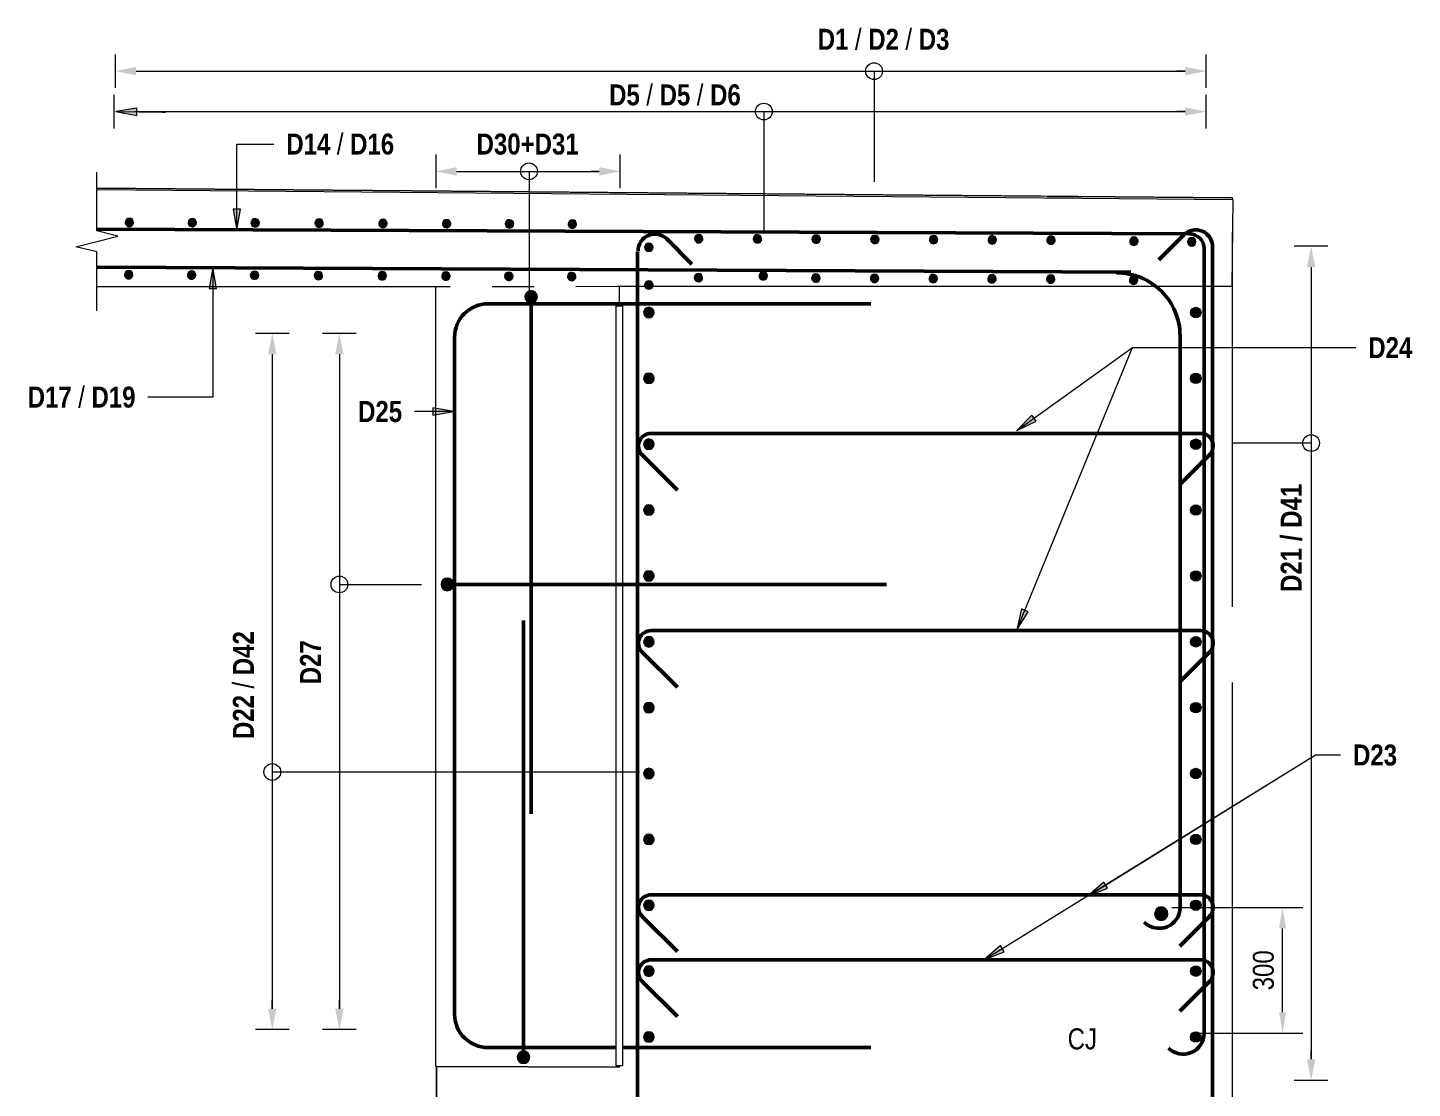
# Model space of a CAD drawing. Header units: metres. Extents: x -310.1 to -283, y 2.7 to 23.5.
# Drawn here: x -306.317 to -303.015, y 19.699 to 22.228 of the extents above; entities that cross this region are included whole.
import ezdxf

# ---------------------------------------------------------------- set-up
doc = ezdxf.new("R2010")
doc.units = ezdxf.units.M
doc.linetypes.add('JacobsDash', pattern=[0.0045, 0.003, -0.0015])
doc.layers.get('Defpoints').update_dxf_attribs({"color": 41})
for name, color, linetype, lineweight in [('A-ANNO-DIMS', 7, 'Continuous', 9), ('A-ANNO-NOTE', 7, 'Continuous', 9), ('A-DETL', 7, 'Continuous', 13), ('A-DETL-GENF', 7, 'Continuous', 9), ('A-FLOR', 7, 'Continuous', 50), ('G-ANNO-TEXT', 7, 'Continuous', 9), ('S-BEAM', 7, 'Continuous', 50), ('S-BEAM-HDLN', 7, 'JacobsDash', 18)]:
    doc.layers.add(name, color=color, linetype=linetype, lineweight=lineweight)
doc.styles.add('Arial Narrow', font='ARIALN.TTF', dxfattribs={"height": 0.05})
doc.styles.add('Arial Narrow_B', font='ARIALNB.TTF', dxfattribs={"height": 0.05})
doc.dimstyles.new('Dimension_Standard_T__mm_', dxfattribs={"dimscale": 0.3048, "dimtxt": 0.051172, "dimasz": 0.164042, "dimexe": 0.15748, "dimexo": 0.098425, "dimgap": 0.065617, "dimtad": 1, "dimdec": 0, "dimlfac": 1000, "dimzin": 0, "dimdsep": 46, "dimtxsty": 'Arial Narrow', "dimsah": 1, "dimcen": 0.09, "dimaunit": 1, "dimadec": 4, "dimazin": 0, "dimtfac": 1, "dimtdec": 4, "dimtix": 1, "dimtmove": 0, "dimatfit": 3, "dimfxl": 1, "dimtvp": 1, "dimtolj": 1, "dimtzin": 0, "dimlwd": 18, "dimlwe": 18, "dimarcsym": 2})

# ---------------------------------------------------------------- blocks, each defined once
blk = doc.blocks.new('B_Det_Reinf_Bar Section_2D - Reo Dot_Scale 20_Cog End-6632169-DRG-2873134 SECTION 4')
at = {"layer": 'A-DETL-GENF'}
blk.add_hatch(color=256, dxfattribs=at).paths.add_polyline_path([(-308.5291, 21.6245), (-308.5265, 21.6248), (-308.5241, 21.6258), (-308.522, 21.6273), (-308.5204, 21.6294), (-308.5194, 21.6318), (-308.519, 21.6344), (-308.5193, 21.6369), (-308.5203, 21.6394), (-308.5218, 21.6415), (-308.5239, 21.6431), (-308.5263, 21.6441), (-308.5289, 21.6445), (-308.5314, 21.6442), (-308.5339, 21.6432), (-308.536, 21.6416), (-308.5376, 21.6396), (-308.5386, 21.6372), (-308.539, 21.6346), (-308.5387, 21.632), (-308.5377, 21.6296), (-308.5361, 21.6275), (-308.5341, 21.6259), (-308.5317, 21.6249)])
for start, end in [(359.2541, 179.2541), (179.2541, 359.2541)]:
    blk.add_arc((-308.529, 21.6345), 0.01, start, end, dxfattribs=at)
blk = doc.blocks.new('B_Det_Reinf_Bar Section_2D - Reo Dot_Scale 20_Cog End-V6-DRG-2873134 SECTION 4')
at = {"layer": 'A-DETL-GENF'}
blk.add_hatch(color=256, dxfattribs=at).paths.add_polyline_path([(-309.2839, 21.7525), (-309.2813, 21.7528), (-309.2789, 21.7538), (-309.2768, 21.7554), (-309.2752, 21.7574), (-309.2741, 21.7598), (-309.2739, 21.7632), (-309.2741, 21.765), (-309.275, 21.7674), (-309.2766, 21.7695), (-309.2787, 21.7711), (-309.2811, 21.7722), (-309.2836, 21.7725), (-309.2862, 21.7722), (-309.2887, 21.7713), (-309.2907, 21.7697), (-309.2924, 21.7676), (-309.2934, 21.7652), (-309.2938, 21.7627), (-309.2935, 21.7601), (-309.2925, 21.7576), (-309.2909, 21.7556), (-309.2889, 21.7539), (-309.2865, 21.7529)])
for start, end in [(359.2541, 179.2541), (179.2541, 359.2541)]:
    blk.add_arc((-309.2838, 21.7625), 0.01, start, end, dxfattribs=at)
blk = doc.blocks.new('B_Det_Reinf_Bar Section_2D - Reo Dot_Scale 20_Cog End-V7-DRG-2873134 SECTION 4')
at = {"layer": 'A-DETL-GENF'}
blk.add_hatch(color=256, dxfattribs=at).paths.add_polyline_path([(-309.4339, 21.7531), (-309.4313, 21.7534), (-309.4289, 21.7544), (-309.4268, 21.756), (-309.4252, 21.758), (-309.4241, 21.7604), (-309.4238, 21.7632), (-309.4241, 21.7656), (-309.425, 21.768), (-309.4266, 21.7701), (-309.4287, 21.7717), (-309.4311, 21.7728), (-309.4336, 21.7731), (-309.4362, 21.7728), (-309.4387, 21.7719), (-309.4407, 21.7703), (-309.4424, 21.7683), (-309.4434, 21.7659), (-309.4438, 21.7632), (-309.4435, 21.7607), (-309.4425, 21.7583), (-309.4409, 21.7562), (-309.4389, 21.7545), (-309.4365, 21.7535)])
for start, end in [(359.2541, 179.2541), (179.2541, 359.2541)]:
    blk.add_arc((-309.4338, 21.7631), 0.01, start, end, dxfattribs=at)
blk = doc.blocks.new('B_Det_Reinf_Bar Section_2D - Reo Dot_Scale 20_Cog End-V8-DRG-2873134 SECTION 4')
at = {"layer": 'A-DETL-GENF'}
blk.add_hatch(color=256, dxfattribs=at).paths.add_polyline_path([(-309.5839, 21.7537), (-309.5813, 21.7541), (-309.5789, 21.755), (-309.5768, 21.7566), (-309.5752, 21.7586), (-309.5741, 21.761), (-309.5738, 21.7636), (-309.5741, 21.7662), (-309.575, 21.7686), (-309.5766, 21.7707), (-309.5787, 21.7723), (-309.5811, 21.7734), (-309.5836, 21.7737), (-309.5862, 21.7734), (-309.5887, 21.7725), (-309.5907, 21.7709), (-309.5924, 21.7689), (-309.5934, 21.7665), (-309.5937, 21.7632), (-309.5935, 21.7613), (-309.5925, 21.7589), (-309.5909, 21.7568), (-309.5889, 21.7552), (-309.5865, 21.7541)])
for start, end in [(359.2541, 179.2541), (179.2541, 359.2541)]:
    blk.add_arc((-309.5838, 21.7637), 0.01, start, end, dxfattribs=at)
blk = doc.blocks.new('T2D-REO-LL - T2D-REO-LL-6680169-DRG-2873134 SECTION 4')
at = {"layer": 'A-DETL-GENF', "lineweight": 50}
for p, q in [((-308.7283, 21.5696), (-307.8158, 21.5696)), ((-308.8083, 21.4896), (-308.8083, 19.8765)), ((-308.7283, 19.7965), (-308.4229, 19.7965)), ((-308.4076, 19.7965), (-307.8158, 19.7965))]:
    blk.add_line(p, q, dxfattribs=at)
for centre, start, end in [((-308.7283, 21.4896), 90, 180), ((-308.7283, 19.8765), 180, 270)]:
    blk.add_arc(centre, 0.08, start, end, dxfattribs=at)
blk = doc.blocks.new('T2DExtentArrowReinf_v1 - Extent-6679926-DRG-2873134 SECTION 4')
at = {"layer": 'A-DETL-GENF'}
for p, q in [((-309.618, 22.1342), (-309.618, 22.1142)), ((-309.568, 22.1242), (-307.0658, 22.1242)), ((-307.8079, 22.1242), (-307.8079, 21.8606)), ((-307.0158, 22.0904), (-307.0158, 22.1242))]:
    blk.add_line(p, q, dxfattribs=at)
blk = doc.blocks.new('T2DExtentArrowReinf_v1 - Extent-6679928-DRG-2873134 SECTION 4')
at = {"layer": 'A-DETL-GENF'}
for p, q in [((-309.6212, 22.0378), (-309.6212, 22.0178)), ((-309.5712, 22.0278), (-307.0662, 22.0278)), ((-308.0708, 22.0278), (-308.0708, 21.7368)), ((-307.0162, 21.9939), (-307.0162, 22.0278))]:
    blk.add_line(p, q, dxfattribs=at)
blk = doc.blocks.new('Repeating Detail - Reo Dot_Scale 25_Section-1695670-DRG-2873134 SECTION 4')
at = {"layer": 'A-DETL-GENF'}
for points in [[(-308.345, 21.5363), (-308.3418, 21.5367), (-308.3388, 21.538), (-308.3362, 21.54), (-308.3342, 21.5426), (-308.333, 21.5456), (-308.3325, 21.5488), (-308.333, 21.5521), (-308.3342, 21.5551), (-308.3362, 21.5577), (-308.3388, 21.5596), (-308.3418, 21.5609), (-308.345, 21.5613), (-308.3483, 21.5609), (-308.3513, 21.5596), (-308.3539, 21.5577), (-308.3559, 21.5551), (-308.3571, 21.5521), (-308.3575, 21.5488), (-308.3571, 21.5456), (-308.3559, 21.5426), (-308.3539, 21.54), (-308.3513, 21.538), (-308.3483, 21.5367)], [(-308.345, 21.3793), (-308.3418, 21.3797), (-308.3388, 21.381), (-308.3362, 21.383), (-308.3342, 21.3856), (-308.333, 21.3886), (-308.3325, 21.3918), (-308.333, 21.395), (-308.3342, 21.3981), (-308.3362, 21.4006), (-308.3388, 21.4026), (-308.3418, 21.4039), (-308.345, 21.4043), (-308.3483, 21.4039), (-308.3513, 21.4026), (-308.3539, 21.4006), (-308.3559, 21.3981), (-308.3571, 21.395), (-308.3575, 21.3918), (-308.3571, 21.3886), (-308.3559, 21.3856), (-308.3539, 21.383), (-308.3513, 21.381), (-308.3483, 21.3797)], [(-308.345, 21.2223), (-308.3418, 21.2227), (-308.3388, 21.224), (-308.3362, 21.226), (-308.3342, 21.2286), (-308.333, 21.2316), (-308.3325, 21.2348), (-308.333, 21.238), (-308.3342, 21.2411), (-308.3362, 21.2436), (-308.3388, 21.2456), (-308.3418, 21.2469), (-308.345, 21.2473), (-308.3483, 21.2469), (-308.3513, 21.2456), (-308.3539, 21.2436), (-308.3559, 21.2411), (-308.3571, 21.238), (-308.3575, 21.2348), (-308.3571, 21.2316), (-308.3559, 21.2286), (-308.3539, 21.226), (-308.3513, 21.224), (-308.3483, 21.2227)], [(-308.345, 21.0653), (-308.3418, 21.0657), (-308.3388, 21.067), (-308.3362, 21.069), (-308.3342, 21.0715), (-308.333, 21.0746), (-308.3325, 21.0778), (-308.333, 21.081), (-308.3342, 21.084), (-308.3362, 21.0866), (-308.3388, 21.0886), (-308.3418, 21.0899), (-308.345, 21.0903), (-308.3483, 21.0899), (-308.3513, 21.0886), (-308.3539, 21.0866), (-308.3559, 21.084), (-308.3571, 21.081), (-308.3575, 21.0778), (-308.3571, 21.0746), (-308.3559, 21.0715), (-308.3539, 21.069), (-308.3513, 21.067), (-308.3483, 21.0657)], [(-308.345, 20.9083), (-308.3418, 20.9087), (-308.3388, 20.91), (-308.3362, 20.9119), (-308.3342, 20.9145), (-308.333, 20.9176), (-308.3325, 20.9208), (-308.333, 20.924), (-308.3342, 20.927), (-308.3362, 20.9296), (-308.3388, 20.9316), (-308.3418, 20.9329), (-308.345, 20.9333), (-308.3483, 20.9329), (-308.3513, 20.9316), (-308.3539, 20.9296), (-308.3559, 20.927), (-308.3571, 20.924), (-308.3575, 20.9208), (-308.3571, 20.9176), (-308.3559, 20.9145), (-308.3539, 20.9119), (-308.3513, 20.91), (-308.3483, 20.9087)], [(-308.345, 20.7513), (-308.3418, 20.7517), (-308.3388, 20.753), (-308.3362, 20.7549), (-308.3342, 20.7575), (-308.333, 20.7605), (-308.3325, 20.7638), (-308.333, 20.767), (-308.3342, 20.77), (-308.3362, 20.7726), (-308.3388, 20.7746), (-308.3418, 20.7759), (-308.345, 20.7763), (-308.3483, 20.7759), (-308.3513, 20.7746), (-308.3539, 20.7726), (-308.3559, 20.77), (-308.3571, 20.767), (-308.3575, 20.7638), (-308.3571, 20.7605), (-308.3559, 20.7575), (-308.3539, 20.7549), (-308.3513, 20.753), (-308.3483, 20.7517)], [(-308.345, 20.5943), (-308.3418, 20.5947), (-308.3388, 20.5959), (-308.3362, 20.5979), (-308.3342, 20.6005), (-308.333, 20.6035), (-308.3325, 20.6068), (-308.333, 20.61), (-308.3342, 20.613), (-308.3362, 20.6156), (-308.3388, 20.6176), (-308.3418, 20.6188), (-308.345, 20.6193), (-308.3483, 20.6188), (-308.3513, 20.6176), (-308.3539, 20.6156), (-308.3559, 20.613), (-308.3571, 20.61), (-308.3575, 20.6068), (-308.3571, 20.6035), (-308.3559, 20.6005), (-308.3539, 20.5979), (-308.3513, 20.5959), (-308.3483, 20.5947)], [(-308.345, 20.4373), (-308.3418, 20.4377), (-308.3388, 20.4389), (-308.3362, 20.4409), (-308.3342, 20.4435), (-308.333, 20.4465), (-308.3325, 20.4498), (-308.333, 20.453), (-308.3342, 20.456), (-308.3362, 20.4586), (-308.3388, 20.4606), (-308.3418, 20.4618), (-308.345, 20.4623), (-308.3483, 20.4618), (-308.3513, 20.4606), (-308.3539, 20.4586), (-308.3559, 20.456), (-308.3571, 20.453), (-308.3575, 20.4498), (-308.3571, 20.4465), (-308.3559, 20.4435), (-308.3539, 20.4409), (-308.3513, 20.4389), (-308.3483, 20.4377)], [(-308.345, 20.2803), (-308.3418, 20.2807), (-308.3388, 20.2819), (-308.3362, 20.2839), (-308.3342, 20.2865), (-308.333, 20.2895), (-308.3325, 20.2928), (-308.333, 20.296), (-308.3342, 20.299), (-308.3362, 20.3016), (-308.3388, 20.3036), (-308.3418, 20.3048), (-308.345, 20.3053), (-308.3483, 20.3048), (-308.3513, 20.3036), (-308.3539, 20.3016), (-308.3559, 20.299), (-308.3571, 20.296), (-308.3575, 20.2928), (-308.3571, 20.2895), (-308.3557, 20.2862), (-308.3539, 20.2839), (-308.3513, 20.2819), (-308.3483, 20.2807)], [(-308.345, 20.1232), (-308.3418, 20.1237), (-308.3388, 20.1249), (-308.3362, 20.1269), (-308.3342, 20.1295), (-308.333, 20.1325), (-308.3325, 20.1357), (-308.333, 20.139), (-308.3342, 20.142), (-308.3362, 20.1446), (-308.3388, 20.1466), (-308.3418, 20.1478), (-308.345, 20.1482), (-308.3483, 20.1478), (-308.3513, 20.1466), (-308.3539, 20.1446), (-308.3559, 20.142), (-308.3572, 20.1385), (-308.3575, 20.1357), (-308.3571, 20.1325), (-308.3559, 20.1295), (-308.3539, 20.1269), (-308.3513, 20.1249), (-308.3483, 20.1237)], [(-308.345, 19.9662), (-308.3418, 19.9667), (-308.3388, 19.9679), (-308.3362, 19.9699), (-308.3342, 19.9725), (-308.333, 19.9755), (-308.3325, 19.9787), (-308.333, 19.982), (-308.3342, 19.985), (-308.3362, 19.9876), (-308.3388, 19.9896), (-308.342, 19.9908), (-308.345, 19.9912), (-308.3483, 19.9908), (-308.3513, 19.9896), (-308.3539, 19.9876), (-308.3559, 19.985), (-308.3571, 19.982), (-308.3575, 19.9787), (-308.3571, 19.9755), (-308.3559, 19.9725), (-308.3539, 19.9699), (-308.3513, 19.9679), (-308.3483, 19.9667)], [(-308.345, 19.8092), (-308.3418, 19.8097), (-308.3388, 19.8109), (-308.3362, 19.8129), (-308.3342, 19.8155), (-308.333, 19.8185), (-308.3325, 19.8217), (-308.333, 19.825), (-308.3342, 19.828), (-308.3362, 19.8306), (-308.3388, 19.8326), (-308.3418, 19.8338), (-308.345, 19.8342), (-308.3483, 19.8338), (-308.3513, 19.8326), (-308.3539, 19.8306), (-308.3559, 19.828), (-308.3571, 19.825), (-308.3575, 19.8217), (-308.3571, 19.8185), (-308.3559, 19.8155), (-308.3539, 19.8129), (-308.3513, 19.8109), (-308.3483, 19.8097)]]:
    blk.add_hatch(color=256, dxfattribs=at).paths.add_polyline_path(points)
for centre, start, end in [((-308.345, 21.5488), 0, 180), ((-308.345, 21.5488), 180, 0), ((-308.345, 21.3918), 0, 180), ((-308.345, 21.3918), 180, 0), ((-308.345, 21.2348), 0, 180), ((-308.345, 21.2348), 180, 0), ((-308.345, 21.0778), 0, 180), ((-308.345, 21.0778), 180, 0), ((-308.345, 20.9208), 0, 180), ((-308.345, 20.9208), 180, 0), ((-308.345, 20.7638), 0, 180), ((-308.345, 20.7638), 180, 0), ((-308.345, 20.6068), 0, 180), ((-308.345, 20.6068), 180, 0), ((-308.345, 20.4498), 0, 180), ((-308.345, 20.4498), 180, 0), ((-308.345, 20.2928), 0, 180), ((-308.345, 20.2928), 180, 0), ((-308.345, 20.1357), 0, 180), ((-308.345, 20.1357), 180, 0), ((-308.345, 19.9787), 0, 180), ((-308.345, 19.9787), 180, 0), ((-308.345, 19.8217), 0, 180), ((-308.345, 19.8217), 180, 0)]:
    blk.add_arc(centre, 0.0125, start, end, dxfattribs=at)
blk = doc.blocks.new('T2DExtentArrowReinf_v1 - Extent-6680173-DRG-2873134 SECTION 4')
at = {"layer": 'A-DETL-GENF'}
for p, q in [((-306.7558, 21.7072), (-306.7758, 21.7072)), ((-306.7658, 21.6572), (-306.7658, 19.7687)), ((-306.7658, 21.2375), (-306.9522, 21.2375)), ((-306.7996, 19.7187), (-306.7658, 19.7187))]:
    blk.add_line(p, q, dxfattribs=at)
blk = doc.blocks.new('T2DExtentArrowReinf_v1 - Extent-6680200-DRG-2873134 SECTION 4')
at = {"layer": 'A-DETL-GENF'}
for p, q in [((-309.093, 21.4992), (-309.073, 21.4992)), ((-309.083, 21.4492), (-309.083, 19.8892)), ((-309.083, 20.9006), (-308.8875, 20.9006)), ((-309.0491, 19.8392), (-309.083, 19.8392))]:
    blk.add_line(p, q, dxfattribs=at)
blk = doc.blocks.new('T2D-REO-LIG-LONG - Scale 50-6680193-DRG-2873134 SECTION 4')
at = {"layer": 'A-DETL-GENF'}
blk.add_hatch(color=256, dxfattribs=at).paths.add_polyline_path([(-308.6258, 21.5711), (-308.6219, 21.5716), (-308.6183, 21.5731), (-308.6152, 21.5755), (-308.6128, 21.5786), (-308.6113, 21.5822), (-308.6108, 21.5861), (-308.6113, 21.59), (-308.6128, 21.5936), (-308.6152, 21.5967), (-308.6183, 21.5991), (-308.6219, 21.6006), (-308.6258, 21.6011), (-308.6297, 21.6006), (-308.6333, 21.5991), (-308.6364, 21.5967), (-308.6388, 21.5936), (-308.6403, 21.59), (-308.6408, 21.5861), (-308.6403, 21.5822), (-308.6388, 21.5786), (-308.6364, 21.5755), (-308.6333, 21.5731), (-308.6297, 21.5716)])
at = {"layer": 'A-DETL-GENF', "lineweight": 50}
blk.add_line((-308.6258, 21.5711), (-308.6258, 20.3535), dxfattribs=at)
at = {"layer": 'A-DETL-GENF', "lineweight": 18}
for start, end in [(90, 270), (270, 90)]:
    blk.add_arc((-308.6258, 21.5861), 0.015, start, end, dxfattribs=at)
blk = doc.blocks.new('T2D-REO-LIG-LONG - Scale 50-6680194-DRG-2873134 SECTION 4')
at = {"layer": 'A-DETL-GENF'}
blk.add_hatch(color=256, dxfattribs=at).paths.add_polyline_path([(-308.644, 19.7583), (-308.6401, 19.7588), (-308.6365, 19.7603), (-308.6334, 19.7627), (-308.631, 19.7658), (-308.6295, 19.7694), (-308.629, 19.7733), (-308.6295, 19.7771), (-308.631, 19.7808), (-308.6334, 19.7839), (-308.6365, 19.7863), (-308.6401, 19.7878), (-308.644, 19.7883), (-308.6479, 19.7878), (-308.6515, 19.7863), (-308.6546, 19.7839), (-308.657, 19.7808), (-308.6585, 19.7771), (-308.659, 19.7733), (-308.6585, 19.7694), (-308.657, 19.7658), (-308.6546, 19.7627), (-308.6515, 19.7603), (-308.6479, 19.7588)])
at = {"layer": 'A-DETL-GENF', "lineweight": 50}
blk.add_line((-308.644, 19.7883), (-308.644, 20.8145), dxfattribs=at)
at = {"layer": 'A-DETL-GENF', "lineweight": 18}
for start, end in [(90, 270), (270, 90)]:
    blk.add_arc((-308.644, 19.7733), 0.015, start, end, dxfattribs=at)
blk = doc.blocks.new('T2DExtentArrowReinf_v1 - Extent-6679963-DRG-2873134 SECTION 4')
at = {"layer": 'A-DETL-GENF'}
for p, q in [((-308.8533, 21.8953), (-308.8533, 21.8753)), ((-308.8033, 21.8853), (-308.4633, 21.8853)), ((-308.6308, 21.8853), (-308.6308, 21.5943)), ((-308.4133, 21.8514), (-308.4133, 21.8853))]:
    blk.add_line(p, q, dxfattribs=at)
blk = doc.blocks.new('T2DExtentArrowReinf_v1 - Extent-6680204-DRG-2873134 SECTION 4')
at = {"layer": 'A-DETL-GENF'}
for p, q in [((-309.253, 21.4992), (-309.233, 21.4992)), ((-309.243, 21.4492), (-309.243, 19.8892)), ((-309.243, 20.4535), (-308.3675, 20.4535)), ((-309.2091, 19.8392), (-309.243, 19.8392))]:
    blk.add_line(p, q, dxfattribs=at)
blk = doc.blocks.new('CS_DET_BreakLine_ViewScale - Std Break-6679940-DRG-2873134 SECTION 4')
at = {"layer": 'A-DETL-GENF'}
for p, q in [((-309.6615, 21.7431), (-309.6615, 21.8831)), ((-309.7115, 21.7056), (-309.6115, 21.7306)), ((-309.6115, 21.7306), (-309.6615, 21.7431)), ((-309.6615, 21.6931), (-309.7115, 21.7056)), ((-309.6615, 21.5531), (-309.6615, 21.6931))]:
    blk.add_line(p, q, dxfattribs=at)
blk = doc.blocks.new('T2D-REO-LIG-LONG - Scale 50-6680196-DRG-2873134 SECTION 4')
at = {"layer": 'A-DETL-GENF'}
blk.add_hatch(color=256, dxfattribs=at).paths.add_polyline_path([(-308.8254, 20.8856), (-308.8216, 20.8861), (-308.8179, 20.8876), (-308.8148, 20.8899), (-308.8125, 20.8931), (-308.811, 20.8967), (-308.8104, 20.9006), (-308.811, 20.9044), (-308.8125, 20.9081), (-308.8148, 20.9112), (-308.8179, 20.9135), (-308.8216, 20.915), (-308.8254, 20.9156), (-308.8293, 20.915), (-308.8329, 20.9135), (-308.836, 20.9112), (-308.8384, 20.9081), (-308.8399, 20.9044), (-308.8404, 20.9006), (-308.8399, 20.8967), (-308.8384, 20.8931), (-308.836, 20.8899), (-308.8329, 20.8876), (-308.8293, 20.8861)])
at = {"layer": 'A-DETL-GENF', "lineweight": 50}
blk.add_line((-308.8104, 20.9006), (-307.7783, 20.9006), dxfattribs=at)
at = {"layer": 'A-DETL-GENF', "lineweight": 18}
for start, end in [(0, 180), (180, 0)]:
    blk.add_arc((-308.8254, 20.9006), 0.015, start, end, dxfattribs=at)
blk = doc.blocks.new('S_Det_Reinf_Bar Section_2D - N32-5070897-DRG-2873134 SECTION 4')
at = {"layer": 'A-DETL-GENF'}
blk.add_hatch(color=256, dxfattribs=at).paths.add_polyline_path([(-307.1233, 20.0996), (-307.1191, 20.1001), (-307.1153, 20.1017), (-307.112, 20.1042), (-307.1091, 20.1083), (-307.1078, 20.1114), (-307.1073, 20.1156), (-307.1078, 20.1197), (-307.1094, 20.1236), (-307.112, 20.1269), (-307.1153, 20.1294), (-307.1191, 20.131), (-307.1233, 20.1316), (-307.1274, 20.131), (-307.1313, 20.1294), (-307.1346, 20.1269), (-307.1371, 20.1236), (-307.1387, 20.1197), (-307.1393, 20.1156), (-307.1387, 20.1114), (-307.1371, 20.1076), (-307.1346, 20.1042), (-307.1313, 20.1017), (-307.1274, 20.1001)])
at = {"layer": 'A-DETL-GENF', "lineweight": 18}
for start, end in [(0, 180), (180, 0)]:
    blk.add_arc((-307.1233, 20.1156), 0.016, start, end, dxfattribs=at)
blk = doc.blocks.new('DIMBLOCK1-DRG-2873134 SECTION 4')
at = {"layer": 'A-ANNO-DIMS', "color": 0, "lineweight": 18, "transparency": 16777216}
for p, q in [((-303.5888, 20.1307), (-303.2763, 20.1307)), ((-303.3243, 19.8807), (-303.3243, 20.0807)), ((-303.5313, 19.8307), (-303.2763, 19.8307))]:
    blk.add_line(p, q, dxfattribs=at)
at = {"layer": 'A-ANNO-DIMS', "color": 0, "transparency": 16777216}
for points in [[(-303.3327, 20.0807), (-303.316, 20.0807), (-303.3243, 20.1307)], [(-303.3327, 19.8807), (-303.316, 19.8807), (-303.3243, 19.8307)]]:
    blk.add_solid(points, dxfattribs=at)
at = {"layer": 'Defpoints', "color": 0, "transparency": 16777216}
for p in [(-303.6188, 20.1307), (-303.3243, 20.1307), (-303.5613, 19.8307)]:
    blk.add_point(p, dxfattribs=at)
at = {"layer": 'A-ANNO-DIMS', "color": 0, "lineweight": 18, "transparency": 16777216, "insert": (-303.3699, 19.9807), "char_height": 0.05, "width": 0.114039, "attachment_point": 5, "rotation": 90, "style": 'Arial Narrow'}
blk.add_mtext('\\A1;300', dxfattribs=at)

msp = doc.modelspace()

# ---------------------------------------------------------------- hatches: boundary and pattern name
at = {"layer": 'A-ANNO-NOTE'}
for points in [[(-306.0585, 22.1142), (-306.0585, 22.1342), (-306.1085, 22.1242)], [(-303.5563, 22.1142), (-303.5063, 22.1242), (-303.5563, 22.1342)], [(-306.0617, 22.0178), (-306.0617, 22.0378), (-306.1117, 22.0278)], [(-303.5567, 22.0178), (-303.5067, 22.0278), (-303.5567, 22.0378)], [(-305.2939, 21.8753), (-305.2939, 21.8953), (-305.3439, 21.8853)], [(-304.9539, 21.8753), (-304.9039, 21.8853), (-304.9539, 21.8953)], [(-303.2463, 21.6572), (-303.2563, 21.7072), (-303.2663, 21.6572)], [(-305.7235, 21.4492), (-305.7335, 21.4992), (-305.7435, 21.4492)], [(-305.5635, 21.4492), (-305.5735, 21.4992), (-305.5835, 21.4492)], [(-305.7335, 19.8392), (-305.7235, 19.8892), (-305.7435, 19.8892)], [(-305.5735, 19.8392), (-305.5635, 19.8892), (-305.5835, 19.8892)], [(-303.2563, 19.7187), (-303.2463, 19.7687), (-303.2663, 19.7687)]]:
    msp.add_hatch(color=256, dxfattribs=at).paths.add_polyline_path(points)
at = {"layer": 'G-ANNO-TEXT'}
for points in [[(-306.1065, 22.028), (-306.0566, 22.0185), (-306.0563, 22.0361)], [(-305.8183, 21.7454), (-305.8095, 21.7954), (-305.8271, 21.7954)], [(-305.8753, 21.6557), (-305.8841, 21.6057), (-305.8665, 21.6057)], [(-305.3009, 21.3128), (-305.3509, 21.3216), (-305.3509, 21.304)], [(-303.958, 21.2679), (-303.9122, 21.2898), (-303.9225, 21.3042)], [(-303.958, 20.7926), (-303.9309, 20.8355), (-303.9472, 20.8422)], [(-303.7888, 20.1573), (-303.7416, 20.1761), (-303.7509, 20.1911)], [(-304.0351, 20.0062), (-303.988, 20.025), (-303.9972, 20.04)]]:
    msp.add_hatch(color=256, dxfattribs=at).paths.add_polyline_path(points)

# ---------------------------------------------------------------- linework, layer by layer
at = {"layer": 'A-ANNO-NOTE'}
for p, q in [((-306.1085, 22.1642), (-306.1085, 22.0842)), ((-303.5063, 22.0842), (-303.5063, 22.1642)), ((-306.0585, 22.1242), (-306.0385, 22.1242)), ((-303.5563, 22.1242), (-303.5763, 22.1242)), ((-306.1117, 22.0678), (-306.1117, 21.9878)), ((-303.5067, 21.9878), (-303.5067, 22.0678)), ((-306.0617, 22.0278), (-306.0417, 22.0278)), ((-303.5567, 22.0278), (-303.5767, 22.0278)), ((-305.3439, 21.9253), (-305.3439, 21.8453)), ((-304.9039, 21.8453), (-304.9039, 21.9253)), ((-305.2939, 21.8853), (-305.2739, 21.8853)), ((-304.9539, 21.8853), (-304.9739, 21.8853)), ((-303.2163, 21.7072), (-303.2963, 21.7072)), ((-303.2563, 21.6572), (-303.2563, 21.6372)), ((-305.7735, 21.4992), (-305.6935, 21.4992)), ((-305.6135, 21.4992), (-305.5335, 21.4992)), ((-305.7335, 21.4492), (-305.7335, 21.4292)), ((-305.5735, 21.4492), (-305.5735, 21.4292)), ((-305.7335, 19.8892), (-305.7335, 19.9092)), ((-305.5735, 19.8892), (-305.5735, 19.9092)), ((-305.6935, 19.8392), (-305.7735, 19.8392)), ((-305.5335, 19.8392), (-305.6135, 19.8392)), ((-303.2563, 19.7687), (-303.2563, 19.7887)), ((-303.2963, 19.7187), (-303.2163, 19.7187))]:
    msp.add_line(p, q, dxfattribs=at)
for centre in [(-304.2985, 22.1242), (-304.5613, 22.0278), (-305.1213, 21.8853), (-303.2563, 21.2375), (-305.5735, 20.9006), (-305.7335, 20.4535)]:
    msp.add_circle(centre, 0.02, dxfattribs=at)
at = {"layer": 'A-DETL', "lineweight": 18}
for p, q in [((-306.1521, 21.8421), (-303.4433, 21.8183)), ((-303.4433, 21.8183), (-303.4451, 21.6107)), ((-305.3093, 21.6103), (-306.1521, 21.6101)), ((-305.3439, 19.7515), (-305.3439, 21.6103))]:
    msp.add_line(p, q, dxfattribs=at)
at = {"layer": 'A-DETL', "lineweight": 50}
for p, q in [((-303.5466, 21.736), (-306.1521, 21.7471)), ((-303.5113, 21.701), (-303.5113, 19.831)), ((-303.6858, 21.6449), (-306.1521, 21.6572)), ((-303.5688, 21.4931), (-303.5688, 20.1307)), ((-303.5198, 21.2606), (-304.8302, 21.2606)), ((-304.8514, 21.2093), (-304.7675, 21.1255)), ((-303.4985, 21.2093), (-303.5692, 21.1386)), ((-303.5198, 20.7906), (-304.8302, 20.7906)), ((-304.8514, 20.7393), (-304.7675, 20.6555)), ((-303.4985, 20.7393), (-303.5692, 20.6686)), ((-303.5198, 20.1606), (-304.8302, 20.1606)), ((-304.8514, 20.1093), (-304.7675, 20.0255)), ((-303.4985, 20.1093), (-303.5692, 20.0386)), ((-303.5198, 20.0056), (-304.8302, 20.0056)), ((-304.8514, 19.9543), (-304.7675, 19.8705)), ((-303.4985, 19.9543), (-303.5692, 19.8836))]:
    msp.add_line(p, q, dxfattribs=at)
at = {"layer": 'A-DETL', "color": 8, "lineweight": 50, "true_color": 0x808080}
for p, q in [((-303.5596, 21.7341), (-303.6197, 21.674)), ((-304.8627, 21.6945), (-304.8627, 18.3545)), ((-304.793, 21.7241), (-304.7329, 21.664)), ((-303.4913, 21.7072), (-303.4913, 18.3672))]:
    msp.add_line(p, q, dxfattribs=at)
at = {"layer": 'A-DETL', "linetype": 'JacobsDash', "lineweight": 18}
msp.add_line((-304.9093, 21.6104), (-305.3093, 21.6103), dxfattribs=at)
at = {"layer": 'A-DETL', "color": 7, "lineweight": 9, "true_color": 0xffffff}
for p, q in [((-304.8448, 21.6104), (-304.9093, 21.6104)), ((-303.4451, 21.6107), (-304.8264, 21.6104)), ((-304.9135, 21.5643), (-304.8981, 21.5643)), ((-304.9135, 19.7531), (-304.9135, 21.5643)), ((-304.8981, 21.5643), (-304.8981, 19.7531)), ((-304.8981, 19.7531), (-304.9135, 19.7531))]:
    msp.add_line(p, q, dxfattribs=at)
at = {"layer": 'A-DETL', "color": 8, "lineweight": 50, "true_color": 0x808080}
for centre, start, end in [((-304.8213, 21.6958), 45, 180), ((-303.5313, 21.7058), 0, 135)]:
    msp.add_arc(centre, 0.04, start, end, dxfattribs=at)
at = {"layer": 'A-DETL', "lineweight": 50}
for centre, radius, start, end in [((-303.5463, 21.701), 0.035, 0, 90.5139), ((-303.7188, 21.4931), 0.15, 0, 90.4742), ((-304.8302, 21.2306), 0.03, 90, 225), ((-303.5198, 21.2306), 0.03, 315, 90), ((-304.8302, 20.7606), 0.03, 90, 225), ((-303.5198, 20.7606), 0.03, 315, 90), ((-304.8302, 20.1306), 0.03, 90, 225), ((-303.5198, 20.1306), 0.03, 315, 90), ((-303.6188, 20.1307), 0.05, 225, 0), ((-304.8302, 19.9756), 0.03, 90, 225), ((-303.5198, 19.9756), 0.03, 315, 90), ((-303.5613, 19.8307), 0.05, 225, 0)]:
    msp.add_arc(centre, radius, start, end, dxfattribs=at)
at = {"layer": 'A-FLOR', "lineweight": 13}
for p, q in [((-306.1521, 21.8452), (-303.8952, 21.8258)), ((-303.9004, 21.8258), (-306.1521, 21.8451)), ((-303.724, 21.8242), (-303.9004, 21.8258)), ((-303.8868, 21.8257), (-303.9004, 21.8258)), ((-303.8868, 21.8257), (-303.7205, 21.8243)), ((-303.444, 21.8218), (-303.724, 21.8242)), ((-303.724, 21.8242), (-303.7159, 21.8242)), ((-303.7159, 21.8242), (-303.4447, 21.8219)), ((-303.4447, 21.8219), (-303.444, 21.8218)), ((-303.444, 21.8183), (-303.444, 21.8218)), ((-303.444, 21.6218), (-303.444, 21.74)), ((-303.445, 21.6218), (-303.444, 21.6218))]:
    msp.add_line(p, q, dxfattribs=at)
at = {"layer": 'G-ANNO-TEXT'}
for p, q in [((-306.0563, 22.0361), (-306.1065, 22.028)), ((-306.1065, 22.028), (-306.0566, 22.0185)), ((-306.1065, 22.028), (-305.995, 22.0265)), ((-306.0566, 22.0185), (-306.0563, 22.0361)), ((-305.995, 22.0265), (-305.9883, 22.0264)), ((-305.8183, 21.9504), (-305.7301, 21.9504)), ((-305.8183, 21.7454), (-305.8183, 21.9504)), ((-305.8095, 21.7954), (-305.8271, 21.7954)), ((-305.8271, 21.7954), (-305.8183, 21.7454)), ((-305.8183, 21.7454), (-305.8095, 21.7954)), ((-305.8753, 21.6557), (-305.8841, 21.6057)), ((-305.8665, 21.6057), (-305.8753, 21.6557)), ((-305.8753, 21.6557), (-305.8753, 21.3472)), ((-305.8841, 21.6057), (-305.8665, 21.6057)), ((-303.958, 20.7926), (-303.6825, 21.465)), ((-303.958, 21.2679), (-303.6825, 21.465)), ((-303.6825, 21.465), (-303.15, 21.465)), ((-303.6825, 21.465), (-303.15, 21.465)), ((-306.0288, 21.3472), (-306.0302, 21.3472)), ((-305.8753, 21.3472), (-306.0288, 21.3472)), ((-305.3009, 21.3128), (-305.3943, 21.3128)), ((-305.3009, 21.3128), (-305.3509, 21.3216)), ((-305.3509, 21.3216), (-305.3509, 21.304)), ((-305.3509, 21.304), (-305.3009, 21.3128)), ((-303.9225, 21.3042), (-303.958, 21.2679)), ((-303.9122, 21.2898), (-303.9225, 21.3042)), ((-303.958, 21.2679), (-303.9122, 21.2898)), ((-303.9472, 20.8422), (-303.958, 20.7926)), ((-303.958, 20.7926), (-303.9309, 20.8355)), ((-303.9309, 20.8355), (-303.9472, 20.8422)), ((-304.0351, 20.0062), (-303.246, 20.494)), ((-303.7888, 20.1573), (-303.246, 20.494)), ((-303.246, 20.494), (-303.1863, 20.494)), ((-303.246, 20.494), (-303.1863, 20.494)), ((-303.7509, 20.1911), (-303.7888, 20.1573)), ((-303.7888, 20.1573), (-303.7416, 20.1761)), ((-303.7416, 20.1761), (-303.7509, 20.1911)), ((-303.9972, 20.04), (-304.0351, 20.0062)), ((-304.0351, 20.0062), (-303.988, 20.025)), ((-303.988, 20.025), (-303.9972, 20.04))]:
    msp.add_line(p, q, dxfattribs=at)
at = {"layer": 'S-BEAM', "lineweight": 13}
for p, q in [((-303.444, 21.6347), (-303.4449, 21.6347)), ((-303.444, 20.847), (-303.444, 21.6347)), ((-304.9059, 21.5643), (-304.9059, 21.6104)), ((-303.444, 18.2439), (-303.444, 20.667)), ((-305.3422, 18.2509), (-305.3422, 19.7513)), ((-305.3422, 19.7513), (-304.9059, 19.7497)), ((-305.3422, 19.7513), (-305.3416, 19.7512)), ((-304.9052, 19.7496), (-305.3416, 19.7512)), ((-305.3416, 19.7512), (-305.3416, 18.2508)), ((-304.9059, 19.7497), (-304.9059, 19.7531)), ((-304.9059, 19.7497), (-304.9052, 19.7496))]:
    msp.add_line(p, q, dxfattribs=at)
at = {"layer": 'S-BEAM-HDLN', "lineweight": 13}
for p, q in [((-303.4447, 21.6346), (-303.4447, 21.6219)), ((-303.4447, 21.6218), (-303.4447, 20.847)), ((-303.4447, 20.667), (-303.4447, 18.244))]:
    msp.add_line(p, q, dxfattribs=at)

# ---------------------------------------------------------------- block references
at = {"layer": 'A-DETL-GENF'}
for name, p in [('T2DExtentArrowReinf_v1 - Extent-6679926-DRG-2873134 SECTION 4', (3.5095, 0)), ('T2DExtentArrowReinf_v1 - Extent-6679928-DRG-2873134 SECTION 4', (3.5095, 0)), ('T2DExtentArrowReinf_v1 - Extent-6679963-DRG-2873134 SECTION 4', (3.5095, 0)), ('CS_DET_BreakLine_ViewScale - Std Break-6679940-DRG-2873134 SECTION 4', (3.5095, 0)), ('B_Det_Reinf_Bar Section_2D - Reo Dot_Scale 20_Cog End-V8-DRG-2873134 SECTION 4', (3.5095, 0)), ('B_Det_Reinf_Bar Section_2D - Reo Dot_Scale 20_Cog End-V7-DRG-2873134 SECTION 4', (3.5095, 0)), ('B_Det_Reinf_Bar Section_2D - Reo Dot_Scale 20_Cog End-V6-DRG-2873134 SECTION 4', (3.5095, 0)), ('B_Det_Reinf_Bar Section_2D - Reo Dot_Scale 20_Cog End-6632169-DRG-2873134 SECTION 4', (2.9071, 0.1274)), ('B_Det_Reinf_Bar Section_2D - Reo Dot_Scale 20_Cog End-6632169-DRG-2873134 SECTION 4', (3.0594, 0.1268)), ('B_Det_Reinf_Bar Section_2D - Reo Dot_Scale 20_Cog End-6632169-DRG-2873134 SECTION 4', (3.2111, 0.1262)), ('B_Det_Reinf_Bar Section_2D - Reo Dot_Scale 20_Cog End-6632169-DRG-2873134 SECTION 4', (3.3611, 0.1256)), ('B_Det_Reinf_Bar Section_2D - Reo Dot_Scale 20_Cog End-6632169-DRG-2873134 SECTION 4', (3.5111, 0.125)), ('B_Det_Reinf_Bar Section_2D - Reo Dot_Scale 20_Cog End-6632169-DRG-2873134 SECTION 4', (3.8124, 0.0904)), ('B_Det_Reinf_Bar Section_2D - Reo Dot_Scale 20_Cog End-6632169-DRG-2873134 SECTION 4', (3.9524, 0.0898)), ('B_Det_Reinf_Bar Section_2D - Reo Dot_Scale 20_Cog End-6632169-DRG-2873134 SECTION 4', (4.0924, 0.0892)), ('B_Det_Reinf_Bar Section_2D - Reo Dot_Scale 20_Cog End-6632169-DRG-2873134 SECTION 4', (4.2324, 0.0887)), ('B_Det_Reinf_Bar Section_2D - Reo Dot_Scale 20_Cog End-6632169-DRG-2873134 SECTION 4', (4.3724, 0.0881)), ('B_Det_Reinf_Bar Section_2D - Reo Dot_Scale 20_Cog End-6632169-DRG-2873134 SECTION 4', (4.5124, 0.0875)), ('B_Det_Reinf_Bar Section_2D - Reo Dot_Scale 20_Cog End-6632169-DRG-2873134 SECTION 4', (4.6524, 0.087)), ('B_Det_Reinf_Bar Section_2D - Reo Dot_Scale 20_Cog End-6632169-DRG-2873134 SECTION 4', (4.8502, 0.0844)), ('T2DExtentArrowReinf_v1 - Extent-6680173-DRG-2873134 SECTION 4', (3.5095, 0)), ('B_Det_Reinf_Bar Section_2D - Reo Dot_Scale 20_Cog End-6632169-DRG-2873134 SECTION 4', (2.4531, 0.0043)), ('B_Det_Reinf_Bar Section_2D - Reo Dot_Scale 20_Cog End-6632169-DRG-2873134 SECTION 4', (2.6031, 0.0037)), ('B_Det_Reinf_Bar Section_2D - Reo Dot_Scale 20_Cog End-6632169-DRG-2873134 SECTION 4', (2.7531, 0.0031)), ('B_Det_Reinf_Bar Section_2D - Reo Dot_Scale 20_Cog End-6632169-DRG-2873134 SECTION 4', (2.9055, 0.0024)), ('B_Det_Reinf_Bar Section_2D - Reo Dot_Scale 20_Cog End-6632169-DRG-2873134 SECTION 4', (3.0577, 0.0018)), ('B_Det_Reinf_Bar Section_2D - Reo Dot_Scale 20_Cog End-6632169-DRG-2873134 SECTION 4', (3.2095, 0.0012)), ('B_Det_Reinf_Bar Section_2D - Reo Dot_Scale 20_Cog End-6632169-DRG-2873134 SECTION 4', (3.3595, 0.0006)), ('B_Det_Reinf_Bar Section_2D - Reo Dot_Scale 20_Cog End-6632169-DRG-2873134 SECTION 4', (3.5095, 0)), ('B_Det_Reinf_Bar Section_2D - Reo Dot_Scale 20_Cog End-6632169-DRG-2873134 SECTION 4', (3.8117, -0.0025)), ('B_Det_Reinf_Bar Section_2D - Reo Dot_Scale 20_Cog End-6632169-DRG-2873134 SECTION 4', (3.9663, 0.0018)), ('B_Det_Reinf_Bar Section_2D - Reo Dot_Scale 20_Cog End-6632169-DRG-2873134 SECTION 4', (4.0917, -0.0036)), ('B_Det_Reinf_Bar Section_2D - Reo Dot_Scale 20_Cog End-6632169-DRG-2873134 SECTION 4', (4.2317, -0.0042)), ('B_Det_Reinf_Bar Section_2D - Reo Dot_Scale 20_Cog End-6632169-DRG-2873134 SECTION 4', (4.3717, -0.0047)), ('B_Det_Reinf_Bar Section_2D - Reo Dot_Scale 20_Cog End-6632169-DRG-2873134 SECTION 4', (4.5117, -0.0053)), ('B_Det_Reinf_Bar Section_2D - Reo Dot_Scale 20_Cog End-6632169-DRG-2873134 SECTION 4', (4.6517, -0.0059)), ('B_Det_Reinf_Bar Section_2D - Reo Dot_Scale 20_Cog End-6632169-DRG-2873134 SECTION 4', (4.8494, -0.0084)), ('T2D-REO-LIG-LONG - Scale 50-6680193-DRG-2873134 SECTION 4', (3.5095, 0)), ('T2D-REO-LL - T2D-REO-LL-6680169-DRG-2873134 SECTION 4', (3.5095, 0)), ('Repeating Detail - Reo Dot_Scale 25_Section-1695670-DRG-2873134 SECTION 4', (3.5095, 0)), ('T2DExtentArrowReinf_v1 - Extent-6680204-DRG-2873134 SECTION 4', (3.5095, 0)), ('T2DExtentArrowReinf_v1 - Extent-6680200-DRG-2873134 SECTION 4', (3.5095, 0)), ('T2D-REO-LIG-LONG - Scale 50-6680196-DRG-2873134 SECTION 4', (3.5095, 0)), ('T2D-REO-LIG-LONG - Scale 50-6680194-DRG-2873134 SECTION 4', (3.5095, 0)), ('S_Det_Reinf_Bar Section_2D - N32-5070897-DRG-2873134 SECTION 4', (3.5095, 0))]:
    msp.add_blockref(name, p, dxfattribs=at)
at = {"layer": 'A-DETL-GENF', "rotation": 0.745886422923798}
for p in [(5.2437, 4.1009), (3.9489, 4.0878), (3.9489, 3.9978)]:
    msp.add_blockref('B_Det_Reinf_Bar Section_2D - Reo Dot_Scale 20_Cog End-6632169-DRG-2873134 SECTION 4', p, dxfattribs=at)
at = {"layer": 'A-DETL-GENF', "extrusion": (0, 0, -1)}
msp.add_blockref('Repeating Detail - Reo Dot_Scale 25_Section-1695670-DRG-2873134 SECTION 4', (611.8763, 0), dxfattribs=at)

# ---------------------------------------------------------------- texts
at = {"layer": 'G-ANNO-TEXT', "char_height": 0.05, "attachment_point": 1, "bg_fill": 3, "box_fill_scale": 1, "bg_fill_color": 256, "bg_fill_transparency": 0}
for s, insert, style in [('D1 ', (-304.4328, 22.2251), 'Arial Narrow_B'), ('D24', (-303.12, 21.49), 'Arial Narrow_B'), ('D17', (-306.3168, 21.3722), 'Arial Narrow_B'), ('D23', (-303.1563, 20.519), 'Arial Narrow_B'), ('CJ', (-303.8369, 19.8422), 'Arial Narrow')]:
    msp.add_mtext(s, dxfattribs=dict(at, insert=insert, style=style))
at = {"layer": 'G-ANNO-TEXT', "insert": (-305.8274, 20.532), "char_height": 0.05, "attachment_point": 1, "rotation": 90, "style": 'Arial Narrow_B', "bg_fill": 3, "box_fill_scale": 1, "bg_fill_color": 256, "bg_fill_transparency": 0}
msp.add_mtext('D22 ', dxfattribs=at)

# ---------------------------------------------------------------- dimensions: what is measured, and where the dimension line sits
at = {"layer": 'A-ANNO-DIMS', "lineweight": 18}
dim = msp.add_linear_dim(base=(-303.3243, 20.1307), p1=(-303.5613, 19.8307), p2=(-303.6188, 20.1307), angle=90, dimstyle='Dimension_Standard_T__mm_', override={"dimpost": '<>', "dimfxl": 0.305458}, dxfattribs=at)
dim.commit()
dim.dimension.update_dxf_attribs({"geometry": 'DIMBLOCK1-DRG-2873134 SECTION 4', "text_midpoint": (-303.3699, 19.9807)})

# ---------------------------------------------------------------- next in the draw order: texts
at = {"layer": 'G-ANNO-TEXT', "char_height": 0.05, "attachment_point": 1, "bg_fill": 3, "box_fill_scale": 1, "bg_fill_color": 256, "bg_fill_transparency": 0}
for s, insert, style in [('/', (-304.3441, 22.2251), 'Arial Narrow'), ('D5 ', (-304.9303, 22.0926), 'Arial Narrow_B'), ('D14', (-305.7001, 21.9754), 'Arial Narrow_B'), ('D30+D31', (-305.2464, 21.9754), 'Arial Narrow_B'), (' / ', (-306.2123, 21.3722), 'Arial Narrow'), ('D25', (-305.5289, 21.3378), 'Arial Narrow_B')]:
    msp.add_mtext(s, dxfattribs=dict(at, insert=insert, style=style))
at = {"layer": 'G-ANNO-TEXT', "char_height": 0.05, "attachment_point": 1, "rotation": 90, "bg_fill": 3, "box_fill_scale": 1, "bg_fill_color": 256, "bg_fill_transparency": 0}
for s, insert, style in [('D21 / D41', (-303.3287, 20.8827), 'Arial Narrow_B'), ('D27', (-305.6674, 20.6626), 'Arial Narrow_B'), ('/ ', (-305.8274, 20.6524), 'Arial Narrow')]:
    msp.add_mtext(s, dxfattribs=dict(at, insert=insert, style=style))

# ---------------------------------------------------------------- next in the draw order: texts
at = {"layer": 'G-ANNO-TEXT', "char_height": 0.05, "attachment_point": 1, "bg_fill": 3, "box_fill_scale": 1, "bg_fill_color": 256, "bg_fill_transparency": 0}
for s, insert, style in [(' D2 ', (-304.3283, 22.2251), 'Arial Narrow_B'), ('/', (-304.8417, 22.0926), 'Arial Narrow'), (' / ', (-305.5956, 21.9754), 'Arial Narrow'), ('D19', (-306.1647, 21.3722), 'Arial Narrow_B')]:
    msp.add_mtext(s, dxfattribs=dict(at, insert=insert, style=style))
at = {"layer": 'G-ANNO-TEXT', "insert": (-305.8274, 20.6841), "char_height": 0.05, "attachment_point": 1, "rotation": 90, "style": 'Arial Narrow_B', "bg_fill": 3, "box_fill_scale": 1, "bg_fill_color": 256, "bg_fill_transparency": 0}
msp.add_mtext('D42', dxfattribs=at)

# ---------------------------------------------------------------- next in the draw order: texts
at = {"layer": 'G-ANNO-TEXT', "char_height": 0.05, "attachment_point": 1, "bg_fill": 3, "box_fill_scale": 1, "bg_fill_color": 256, "bg_fill_transparency": 0}
for s, insert, style in [('/', (-304.2238, 22.2251), 'Arial Narrow'), (' D5 ', (-304.8258, 22.0926), 'Arial Narrow_B'), ('D16', (-305.548, 21.9754), 'Arial Narrow_B')]:
    msp.add_mtext(s, dxfattribs=dict(at, insert=insert, style=style))

# ---------------------------------------------------------------- next in the draw order: texts
for s, insert, style in [(' D3', (-304.2079, 22.2251), 'Arial Narrow_B'), ('/', (-304.7213, 22.0926), 'Arial Narrow')]:
    msp.add_mtext(s, dxfattribs=dict(at, insert=insert, style=style))

# ---------------------------------------------------------------- next in the draw order: texts
at = {"layer": 'G-ANNO-TEXT', "insert": (-304.7054, 22.0926), "char_height": 0.05, "attachment_point": 1, "style": 'Arial Narrow_B', "bg_fill": 3, "box_fill_scale": 1, "bg_fill_color": 256, "bg_fill_transparency": 0}
msp.add_mtext(' D6', dxfattribs=at)

doc.saveas('drawing.dxf')
